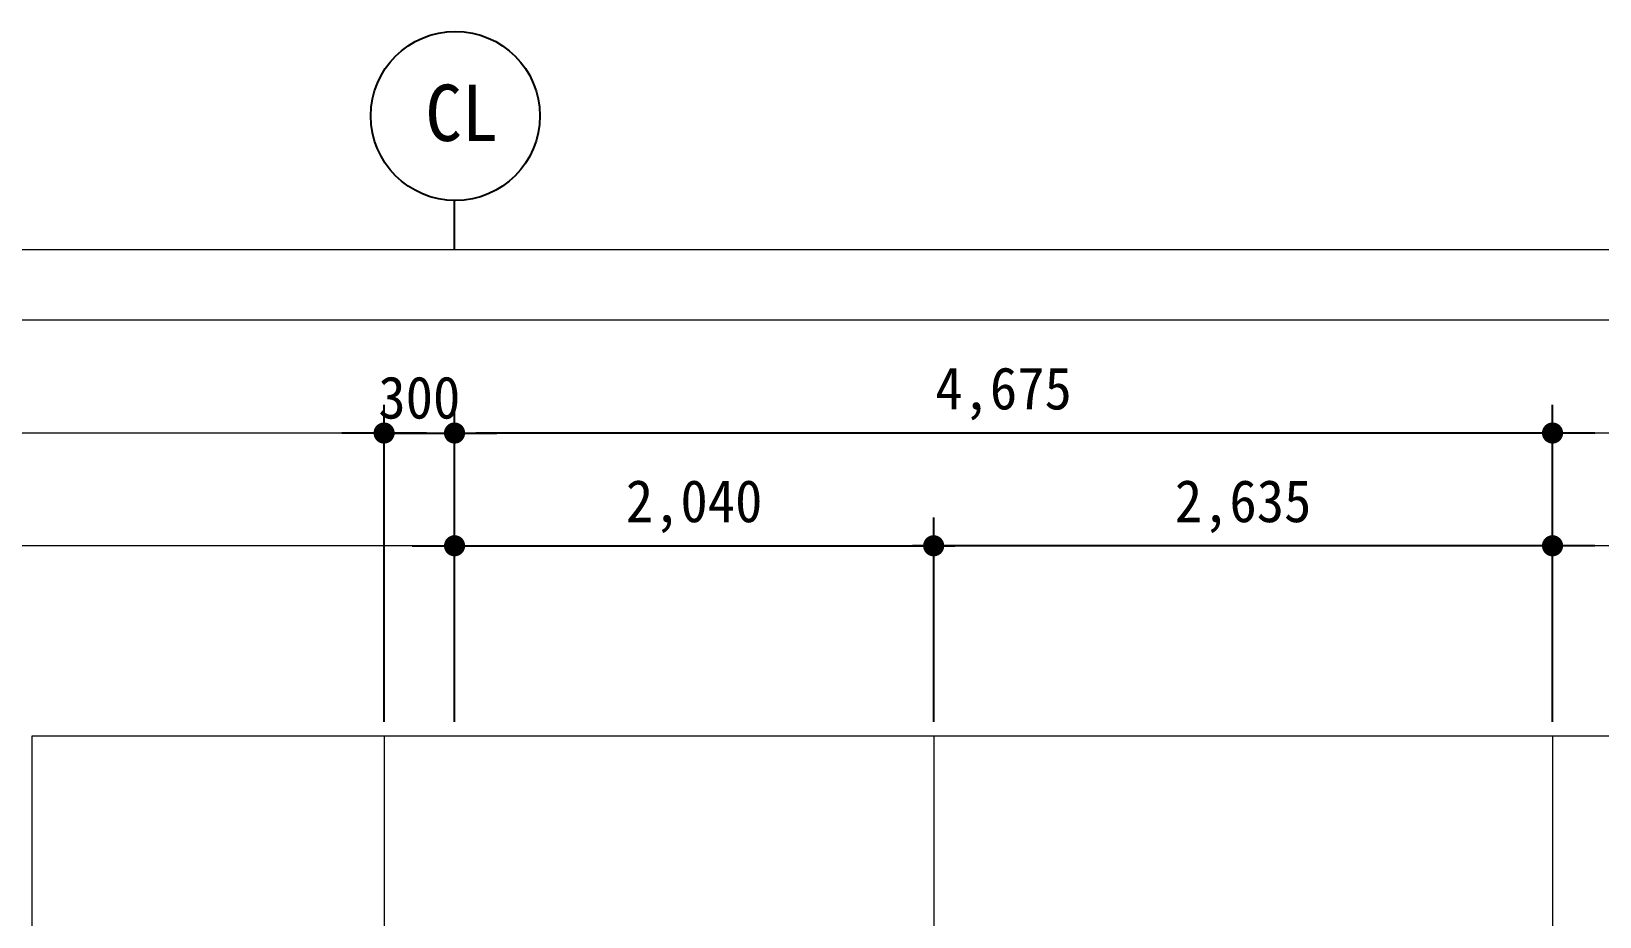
# Model space of a CAD drawing. Header units: millimetres. Extents: x -423835 to -174325, y -1379898 to -1311126.
# Drawn here: x -366164 to -359486, y -1352470 to -1348702 of the extents above; entities that cross this region are included whole.
import ezdxf
from ezdxf.enums import TextEntityAlignment as Align

# ---------------------------------------------------------------- set-up
doc = ezdxf.new("R2010")
doc.units = ezdxf.units.MM
doc.header["$LTSCALE"] = 100
doc.header["$MEASUREMENT"] = 0
doc.header["$PDSIZE"] = -10
doc.linetypes.add('CEN', pattern=[62, 60, -1, 0, -1])
doc.layers.get('0').update_dxf_attribs({"linetype": 'CONTINUOUS'})
doc.layers.get('Defpoints').update_dxf_attribs({"color": 153, "linetype": 'CONTINUOUS'})
for name, color, linetype, lineweight in [('A-AXIS-BUBL', 7, 'CONTINUOUS', 25), ('A-AXIS-LINE', 1, 'CEN', 15), ('A-XXXX-TXT2', 3, 'CONTINUOUS', 25)]:
    doc.layers.add(name, color=color, linetype=linetype, lineweight=lineweight)
doc.layers.add('A-DIMS', color=7, linetype='CONTINUOUS')
doc.layers.add('A-XXXX-NPLT', color=144, linetype='CONTINUOUS', lineweight=0, plot=False)
doc.styles.add('HY울릉도L', font='')
doc.styles.add('돋움체', font='')
doc.styles.get('HY울릉도L').set_extended_font_data('HYwulM')
doc.styles.get('돋움체').set_extended_font_data('DotumChe')
doc.dimstyles.new('CDIM', dxfattribs={"dimtxt": 3, "dimasz": 1.5, "dimexe": 2, "dimexo": 1, "dimgap": 1, "dimtad": 1, "dimdec": 0, "dimrnd": 0.5, "dimzin": 0, "dimdsep": 32, "dimlunit": 6, "dimtxsty": 'HY울릉도L', "dimblk1": '_CIDOT', "dimblk2": '_CIDOT', "dimsah": 1, "dimcen": 5.5, "dimclrd": 2, "dimclre": 2, "dimclrt": 7, "dimadec": 0, "dimazin": 0, "dimtfac": 1, "dimtdec": 0, "dimtix": 1, "dimtmove": 2, "dimatfit": 1, "dimldrblk": '_CIDOT', "dimfxl": 1, "dimtolj": 1, "dimtzin": 0, "dimlwd": -1, "dimarcsym": 0})

# ---------------------------------------------------------------- blocks, each defined once
blk = doc.blocks.new('_CIDOT')
at = {"color": 0, "linetype": 'ByBlock'}
blk.add_line((2, 0), (-1, 0), dxfattribs=at)
at = {"color": 0, "linetype": 'ByBlock', "const_width": 0.5}
blk.add_lwpolyline([(-0.25, 0, 1), (0.25, 0, 1)], format="xyb", close=True, dxfattribs=at)
blk = doc.blocks.new('*D527')
at = {"layer": 'A-DIMS', "lineweight": -2, "transparency": 16777216}
for p, q in [((-364361.7, -1351641.6), (-364361.7, -1350291.6)), ((-359686.7, -1351641.6), (-359686.7, -1350291.6))]:
    blk.add_line(p, q, dxfattribs=at)
at = {"layer": 'A-DIMS', "transparency": 16777216}
blk.add_line((-359776.7, -1350411.6), (-364271.7, -1350411.6), dxfattribs=at)
at = {"layer": 'Defpoints', "color": 0, "transparency": 16777216}
for p in [(-364361.7, -1350411.6), (-364361.7, -1351701.6), (-359686.7, -1351701.6)]:
    blk.add_point(p, dxfattribs=at)
at = {"layer": 'A-DIMS', "transparency": 16777216, "xscale": 90, "yscale": 90, "zscale": 90, "rotation": 180}
blk.add_blockref('_CIDOT', (-364361.7, -1350411.6), dxfattribs=at)
at = {"layer": 'A-DIMS', "transparency": 16777216, "xscale": 90, "yscale": 90, "zscale": 90}
blk.add_blockref('_CIDOT', (-359686.7, -1350411.6), dxfattribs=at)
at = {"layer": 'A-DIMS', "color": 3, "transparency": 16777216, "insert": (-362024.2, -1350244.4), "char_height": 180, "attachment_point": 5, "style": '돋움체'}
blk.add_mtext('\\A1;4,675', dxfattribs=at)
blk = doc.blocks.new('*D528')
at = {"layer": 'A-DIMS', "lineweight": -2, "transparency": 16777216}
for p, q in [((-364361.7, -1351641.6), (-364361.7, -1350771.6)), ((-362321.7, -1351641.6), (-362321.7, -1350771.6))]:
    blk.add_line(p, q, dxfattribs=at)
at = {"layer": 'A-DIMS', "transparency": 16777216}
blk.add_line((-364271.7, -1350891.6), (-362411.7, -1350891.6), dxfattribs=at)
at = {"layer": 'Defpoints', "color": 0, "transparency": 16777216}
for p in [(-362321.7, -1350891.6), (-364361.7, -1351701.6), (-362321.7, -1351701.6)]:
    blk.add_point(p, dxfattribs=at)
at = {"layer": 'A-DIMS', "transparency": 16777216, "xscale": 90, "yscale": 90, "zscale": 90, "rotation": 180}
blk.add_blockref('_CIDOT', (-364361.7, -1350891.6), dxfattribs=at)
at = {"layer": 'A-DIMS', "transparency": 16777216, "xscale": 90, "yscale": 90, "zscale": 90}
blk.add_blockref('_CIDOT', (-362321.7, -1350891.6), dxfattribs=at)
at = {"layer": 'A-DIMS', "color": 3, "transparency": 16777216, "insert": (-363341.7, -1350724.4), "char_height": 180, "attachment_point": 5, "style": '돋움체'}
blk.add_mtext('\\A1;2,040', dxfattribs=at)
blk = doc.blocks.new('*D529')
at = {"layer": 'A-DIMS', "lineweight": -2, "transparency": 16777216}
for p, q in [((-362321.7, -1351641.6), (-362321.7, -1350771.6)), ((-359686.7, -1351641.6), (-359686.7, -1350771.6))]:
    blk.add_line(p, q, dxfattribs=at)
at = {"layer": 'A-DIMS', "transparency": 16777216}
blk.add_line((-359776.7, -1350891.6), (-362231.7, -1350891.6), dxfattribs=at)
at = {"layer": 'Defpoints', "color": 0, "transparency": 16777216}
for p in [(-362321.7, -1350891.6), (-362321.7, -1351701.6), (-359686.7, -1351701.6)]:
    blk.add_point(p, dxfattribs=at)
at = {"layer": 'A-DIMS', "transparency": 16777216, "xscale": 90, "yscale": 90, "zscale": 90, "rotation": 180}
blk.add_blockref('_CIDOT', (-362321.7, -1350891.6), dxfattribs=at)
at = {"layer": 'A-DIMS', "transparency": 16777216, "xscale": 90, "yscale": 90, "zscale": 90}
blk.add_blockref('_CIDOT', (-359686.7, -1350891.6), dxfattribs=at)
at = {"layer": 'A-DIMS', "color": 3, "transparency": 16777216, "insert": (-361004.2, -1350724.4), "char_height": 180, "attachment_point": 5, "style": '돋움체'}
blk.add_mtext('\\A1;2,635', dxfattribs=at)
blk = doc.blocks.new('*D530')
at = {"layer": 'A-DIMS', "lineweight": -2, "transparency": 16777216}
for p, q in [((-364661.7, -1351641.6), (-364661.7, -1350291.6)), ((-364361.7, -1351641.6), (-364361.7, -1350291.6))]:
    blk.add_line(p, q, dxfattribs=at)
at = {"layer": 'A-DIMS', "transparency": 16777216}
for p, q in [((-364751.7, -1350411.6), (-364841.7, -1350411.6)), ((-364661.7, -1350411.6), (-364361.7, -1350411.6)), ((-364271.7, -1350411.6), (-364181.7, -1350411.6))]:
    blk.add_line(p, q, dxfattribs=at)
at = {"layer": 'Defpoints', "color": 0, "transparency": 16777216}
for p in [(-364361.7, -1350411.6), (-364661.7, -1351701.6), (-364361.7, -1351701.6)]:
    blk.add_point(p, dxfattribs=at)
at = {"layer": 'A-DIMS', "transparency": 16777216, "xscale": 90, "yscale": 90, "zscale": 90}
blk.add_blockref('_CIDOT', (-364661.7, -1350411.6), dxfattribs=at)
at = {"layer": 'A-DIMS', "transparency": 16777216, "xscale": 90, "yscale": 90, "zscale": 90, "rotation": 180}
blk.add_blockref('_CIDOT', (-364361.7, -1350411.6), dxfattribs=at)
at = {"layer": 'A-DIMS', "color": 3, "transparency": 16777216, "insert": (-364511.7, -1350261.5), "char_height": 180, "attachment_point": 5, "style": '돋움체'}
blk.add_mtext('\\A1;300', dxfattribs=at)
blk = doc.blocks.new('A$C028158C4')
at = {"layer": 'A-AXIS-BUBL', "ltscale": 0.2}
blk.add_line((0, 0), (0, 175.2), dxfattribs=at)
blk.add_circle((2.9, 475.4), 300.3, dxfattribs=at)

msp = doc.modelspace()

# ---------------------------------------------------------------- linework, layer by layer
at = {"layer": 'A-AXIS-LINE', "ltscale": 50}
for points in [[(-364661.7, -1351701.6), (-364661.7, -1358276.6)], [(-362321.7, -1351701.6), (-362321.7, -1357776.6)], [(-359686.7, -1351701.6), (-359686.7, -1353326.6)]]:
    msp.add_lwpolyline(points, dxfattribs=at)
at = {"layer": 'A-XXXX-NPLT'}
for points in [[(-368231.7, -1360346.6), (-356116.7, -1360346.6), (-356116.7, -1349631.6), (-368231.7, -1349631.6)], [(-367931.7, -1360046.6), (-356416.7, -1360046.6), (-356416.7, -1349931.6), (-367931.7, -1349931.6)], [(-367451.7, -1359566.6), (-356896.7, -1359566.6), (-356896.7, -1350411.6), (-367451.7, -1350411.6)], [(-366971.7, -1359086.6), (-357376.7, -1359086.6), (-357376.7, -1350891.6), (-366971.7, -1350891.6)], [(-366161.7, -1358276.6), (-358186.7, -1358276.6), (-358186.7, -1351701.6), (-366161.7, -1351701.6)]]:
    msp.add_lwpolyline(points, close=True, dxfattribs=at)

# ---------------------------------------------------------------- block references
at = {"xscale": 1.198871389330295, "yscale": 1.198871389330295, "zscale": 1.198871389330295}
msp.add_blockref('A$C028158C4', (-364361.7, -1349631.6), dxfattribs=at)

# ---------------------------------------------------------------- texts
at = {"layer": 'A-XXXX-TXT2', "ltscale": 0.2, "style": '돋움체'}
msp.add_text('CL', height=240, dxfattribs=at).set_placement((-364331, -1349048.3), align=Align.MIDDLE)

# ---------------------------------------------------------------- dimensions: what is measured, and where the dimension line sits
at = {"layer": 'A-DIMS'}
for base, p1, p2, picture, middle in [((-364361.7, -1350411.6), (-364661.7, -1351701.6), (-364361.7, -1351701.6), '*D530', (-364511.7, -1350261.5)), ((-362321.7, -1350891.6), (-359686.7, -1351701.6), (-362321.7, -1351701.6), '*D529', (-361004.2, -1350724.4))]:
    dim = msp.add_linear_dim(base=base, p1=p1, p2=p2, angle=180, dimstyle='CDIM', override={"dimscale": 60, "dimtxsty": '돋움체', "dimclrd": 256, "dimclre": 256, "dimclrt": 3}, dxfattribs=at)
    dim.commit()
    dim.dimension.update_dxf_attribs({"geometry": picture, "text_midpoint": middle})
for base, p1, p2, picture, middle in [((-364361.7, -1350411.6), (-359686.7, -1351701.6), (-364361.7, -1351701.6), '*D527', (-362024.2, -1350244.4)), ((-362321.7, -1350891.6), (-364361.7, -1351701.6), (-362321.7, -1351701.6), '*D528', (-363341.7, -1350724.4))]:
    dim = msp.add_linear_dim(base=base, p1=p1, p2=p2, dimstyle='CDIM', override={"dimscale": 60, "dimtxsty": '돋움체', "dimclrd": 256, "dimclre": 256, "dimclrt": 3}, dxfattribs=at)
    dim.commit()
    dim.dimension.update_dxf_attribs({"geometry": picture, "text_midpoint": middle})

doc.saveas('drawing.dxf')
